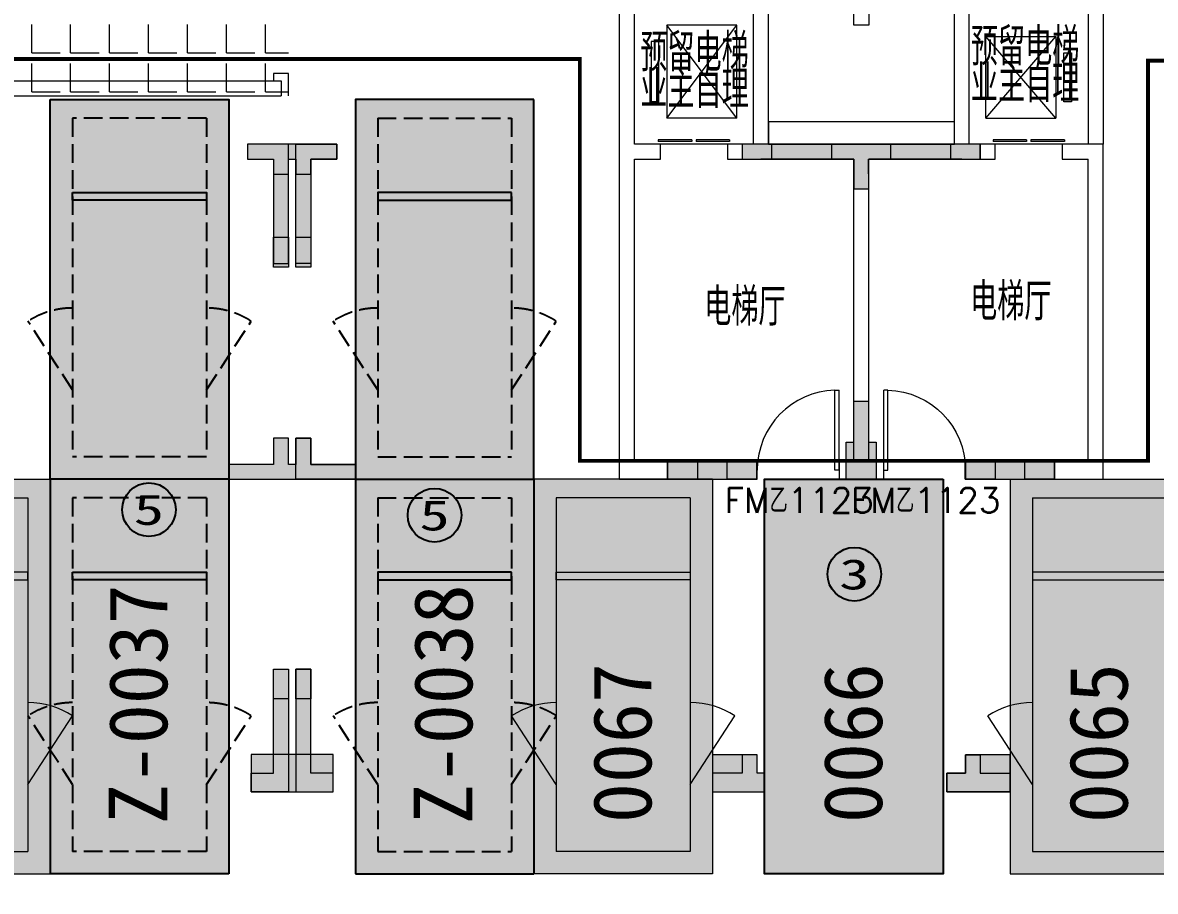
# Model space of a CAD drawing. Extents: x -264757 to 1033689, y 4049843 to 4347093.
# Drawn here: x -7661 to 7561, y 4272573 to 4284241 of the extents above; entities that cross this region are included whole.
import ezdxf
from ezdxf.enums import TextEntityAlignment as Align

# ---------------------------------------------------------------- set-up
doc = ezdxf.new("R2010")
doc.units = 0
doc.header["$LTSCALE"] = 1000
doc.header["$MEASUREMENT"] = 0
doc.linetypes.add('AX-01DK-PB01$1$A-001-车位参照B1$0$A-001-车位参照B1$0$A-001-车位参照B1$0$A-H4-001-基本图形$0$A-001-车位B1$0$DASH', pattern=[0.35, 0.25, -0.1])
doc.linetypes.add('DASH', pattern=[0.35, 0.25, -0.1])
doc.layers.add('AX-01DK-PB01$0$AX-001DK-01-PB01-02$0$A-3-WinF(Text)', color=8, linetype='Continuous', plot=False)
for name, color, linetype in [('不利因素3-紧邻房间出入口', 7, 'Continuous'), ('不利因素5-单面靠墙', 7, 'Continuous'), ('不可售车位', 255, 'Continuous'), ('子母车位', 7, 'Continuous'), ('普通车位', 7, 'Continuous')]:
    doc.layers.add(name, color=color, linetype=linetype)
doc.layers.add('无关图层', color=8, linetype='Continuous', lineweight=0)
doc.layers.add('车位归属楼栋范围线', color=7, linetype='Continuous', true_color=0x19e6c7)
doc.styles.add('AX-01DK-PB01$0$AX-001DK-01-PB01-02$0$_TCH_WINDOW', font='SIMPLEX', dxfattribs={"bigfont": 'GBCBIG'})
doc.styles.add('AX-01DK-PB01$0$Standard', font='gbenor.shx', dxfattribs={"bigfont": 'gbcbig.shx'})
doc.styles.add('AX-ACK-BIANH1$0$黑体', font='simhei.ttf')
doc.styles.add('SX-ACK-PB01-WNC-ALL$0$黑体', font='simhei.ttf')

# ---------------------------------------------------------------- blocks, each defined once
blk = doc.blocks.new('SX-ACK-PB01-WNC-ALL$0$20200722.21182536')
at = {"layer": '不利因素3-紧邻房间出入口', "true_color": 0xe4d218}
h = blk.add_hatch(color=52, dxfattribs=at)
h.dxf.hatch_style = 1
edge = h.paths.add_edge_path()
edge.add_arc((360, 360), 360, 0, 360)
at = {"layer": '不利因素3-紧邻房间出入口'}
blk.add_circle((360, 360), 360, dxfattribs=at)
at = {"layer": '不利因素3-紧邻房间出入口', "style": 'SX-ACK-PB01-WNC-ALL$0$黑体', "width": 1.390625}
blk.add_text('3', height=407, dxfattribs=at).set_placement((156, 156), (564, 156), align=Align.FIT)
blk = doc.blocks.new('SX-ACK-PB01-WNC-ALL$0$20200722.21183209')
at = {"layer": '不利因素5-单面靠墙', "true_color": 0x6d711d}
h = blk.add_hatch(color=66, dxfattribs=at)
h.dxf.hatch_style = 1
edge = h.paths.add_edge_path()
edge.add_arc((360, 360), 360, 0, 360)
at = {"layer": '不利因素5-单面靠墙'}
blk.add_circle((360, 360), 360, dxfattribs=at)
at = {"layer": '不利因素5-单面靠墙', "style": 'SX-ACK-PB01-WNC-ALL$0$黑体', "width": 1.390625}
blk.add_text('5', height=407, dxfattribs=at).set_placement((156, 156), (564, 156), align=Align.FIT)
blk = doc.blocks.new('销控车位')
at = {"layer": '不可售车位', "true_color": 0x757b8a}
h = blk.add_hatch(color=8, dxfattribs=at)
h.dxf.hatch_style = 1
h.paths.add_polyline_path([(2400, 0), (2400, -5300), (0, -5300), (0, 0)])
at = {"layer": '不可售车位', "color": 8, "true_color": 0x757b8a}
blk.add_lwpolyline([(2400, 0), (2400, -5300), (0, -5300), (0, 0)], close=True, dxfattribs=at)
blk = doc.blocks.new('AX-01DK-PB01$0$AX-001DK-01-PP01$0$AX-001DK-01-PP01$0$$DORLIB2D$00000127')
at = {"layer": '无关图层'}
for points in [[(-0.533, 0.795), (-0.533, 0.69)], [(-0.033, 0.795), (-0.533, 0.795)], [(-0.033, 0.69), (-0.533, 0.69)], [(-0.033, 0.795), (-0.033, 0.69)], [(0.533, 0.795), (0.033, 0.795)], [(0.033, 0.795), (0.033, 0.69)], [(0.533, 0.69), (0.033, 0.69)], [(0.533, 0.795), (0.533, 0.69)], [(0.5, 0.5), (-0.5, 0.5)]]:
    blk.add_lwpolyline(points, dxfattribs=at)
blk = doc.blocks.new('AX-01DK-PB01$0$$DorLib2D$00000001')
at = {"layer": '无关图层'}
for p, q in [((0.45, 0.975), (0.5, 0.975)), ((0.45, 0), (0.45, 0.975)), ((0.5, 0), (0.5, 0.975)), ((0.5, 0), (0.45, 0))]:
    blk.add_line(p, q, dxfattribs=at)
at = {"layer": '无关图层', "lineweight": 13}
blk.add_arc((0.475, 0), 0.975, 91.4693, 180, dxfattribs=at)
blk = doc.blocks.new('A$C7e5eb487')
at = {"layer": '普通车位', "true_color": 0xf18f8e}
h = blk.add_hatch(color=11, dxfattribs=at)
h.dxf.hatch_style = 1
h.paths.add_polyline_path([(2400, 0), (2400, -5300), (0, -5300), (0, 0)])
blk = doc.blocks.new('A$C741380cb')
at = {"layer": '子母车位', "true_color": 0x0617f9}
h = blk.add_hatch(color=5, dxfattribs=at)
h.dxf.hatch_style = 1
h.paths.add_polyline_path([(2400, 0), (2400, -10400), (0, -10400), (0, 0)])

msp = doc.modelspace()

# ---------------------------------------------------------------- hatches: boundary and pattern name
at = {"layer": '无关图层'}
h = msp.add_hatch(color=256, dxfattribs=at)
h.dxf.hatch_style = 1
h.paths.add_polyline_path([(-4640, 4282608), (-4640, 4282408), (-4290.2, 4282408), (-4290.2, 4281008), (-4090, 4281008), (-4090, 4282608)])
for points in [[(-3989.8, 4282208), (-3789.6, 4282208), (-3789.6, 4282408), (-3439.8, 4282408), (-3439.8, 4282608), (-4639.6, 4282608), (-4640, 4282408), (-4290.2, 4282408), (-4290.2, 4282208), (-4090, 4282208), (-4089.6, 4282408), (-3989.8, 4282408)], [(2408.5, 4282607.5), (2008.3, 4282608), (2008.3, 4282407), (2408.5, 4282406.4)], [(3207.6, 4282608), (3207.6, 4282408), (3507.7, 4282408), (3507.9, 4282008), (3709, 4282008), (3708.3, 4282408), (4008.6, 4282408), (4008.6, 4282608)], [(5208.3, 4282607.5), (4808.1, 4282608), (4808.1, 4282407), (5208.3, 4282406.4)], [(-4089.3, 4281358), (-4089.6, 4280958), (-4289.8, 4280958.1), (-4289.4, 4281358.1)], [(-3789.3, 4281358), (-3789.6, 4280958), (-3989.8, 4280958.1), (-3989.4, 4281358.1)], [(3407.6, 4278608), (3507.6, 4278608), (3507.6, 4279158), (3707.6, 4279158), (3707.6, 4278608), (3807.6, 4278608), (3807.6, 4278108), (3407.6, 4278108)], [(-3189.6, 4278308), (-3789.6, 4278308), (-3789.6, 4278658), (-3989.6, 4278658), (-3989.8, 4278308), (-4089.6, 4278308), (-4089.8, 4278658), (-4289.6, 4278658), (-4289.6, 4278308), (-4889.8, 4278308), (-4889.8, 4278108), (-3189.6, 4278108)], [(1006.9, 4278358), (1406.9, 4278358.6), (1406.9, 4278107.5), (1006.9, 4278107)], [(1807.6, 4278358), (2207.6, 4278358.6), (2207.6, 4278107.5), (1807.6, 4278107)], [(5006.9, 4278358), (5406.9, 4278358.6), (5406.9, 4278107.5), (5006.9, 4278107)], [(5807.6, 4278358), (6207.6, 4278358.6), (6207.6, 4278107.5), (5807.6, 4278107)], [(-4089.3, 4275558), (-4089.6, 4275158), (-4289.8, 4275158.1), (-4289.4, 4275558.1)], [(-3789.3, 4275558), (-3789.6, 4275158), (-3989.8, 4275158.1), (-3989.4, 4275558.1)], [(-3489.6, 4274409), (-4589.6, 4274409), (-4589.6, 4273909), (-3489.6, 4273909)], [(2208.3, 4274408), (1608.3, 4274408), (1608.3, 4273908), (2208.3, 4273908), (2308.3, 4273908), (2308.1, 4274158), (2208.3, 4274158)], [(5608.7, 4274408), (5008.7, 4274408), (5008.7, 4274158), (4758.3, 4274158), (4758.3, 4273908), (5608.7, 4273908)]]:
    msp.add_hatch(color=256, dxfattribs=at).paths.add_polyline_path(points)
h = msp.add_hatch(color=256, dxfattribs=at)
h.dxf.hatch_style = 1
h.paths.add_polyline_path([(-3440, 4282608), (-3440, 4282408), (-3789.8, 4282408), (-3789.8, 4281008), (-3990, 4281008), (-3990, 4282608)])
h = msp.add_hatch(color=256, dxfattribs=at)
h.dxf.hatch_style = 1
h.paths.add_polyline_path([(5209.7, 4282608), (2009.7, 4282608), (2009.7, 4282408), (3509.7, 4282408), (3509.7, 4282008), (3709.7, 4282008), (3709.7, 4282408), (5209.7, 4282408)])
h = msp.add_hatch(color=256, dxfattribs=at)
h.dxf.hatch_style = 1
h.paths.add_polyline_path([(-3989.8, 4278658), (-3789.8, 4278658), (-3789.8, 4278308), (-3189.8, 4278308), (-3189.8, 4278108), (-3989.8, 4278108)])
h = msp.add_hatch(color=256, dxfattribs=at)
h.dxf.hatch_style = 1
h.paths.add_polyline_path([(2207.3, 4278358.6), (1006.9, 4278358.6), (1006.9, 4278107), (2207.3, 4278107)])
h = msp.add_hatch(color=256, dxfattribs=at)
h.dxf.hatch_style = 1
h.paths.add_polyline_path([(6207.3, 4278358.6), (5006.9, 4278358.6), (5006.9, 4278107), (6207.3, 4278107)])
h = msp.add_hatch(color=256, dxfattribs=at)
h.dxf.hatch_style = 1
h.paths.add_polyline_path([(-4589.6, 4273908), (-4589.6, 4274158), (-4289.6, 4274158), (-4289.6, 4275558), (-4089.6, 4275558), (-4089.6, 4273908)])
h = msp.add_hatch(color=256, dxfattribs=at)
h.dxf.hatch_style = 1
h.paths.add_polyline_path([(-3489.6, 4273908), (-3489.6, 4274158), (-3789.6, 4274158), (-3789.6, 4275558), (-3989.6, 4275558), (-3989.6, 4273908)])
h = msp.add_hatch(color=256, dxfattribs=at)
h.dxf.hatch_style = 1
h.paths.add_polyline_path([(2308.3, 4273908), (2308.3, 4274158), (2208.3, 4274158), (2208.3, 4274408), (2008.3, 4274408), (2008.3, 4274158), (1608.3, 4274158), (1608.3, 4273908), (2008.3, 4273908)])
h = msp.add_hatch(color=256, dxfattribs=at)
h.dxf.hatch_style = 1
h.paths.add_polyline_path([(4758.3, 4273908), (4758.3, 4274158), (5008.3, 4274158), (5008.3, 4274408), (5208.3, 4274408), (5208.3, 4274158), (5608.3, 4274158), (5608.3, 4273908), (5208.3, 4273908)])

# ---------------------------------------------------------------- linework, layer by layer
at = {"layer": '子母车位', "color": 8, "linetype": 'AX-01DK-PB01$1$A-001-车位参照B1$0$A-001-车位参照B1$0$A-001-车位参照B1$0$A-H4-001-基本图形$0$A-001-车位B1$0$DASH'}
for p, q in [((-5189.6, 4282958), (-6989.6, 4282958)), ((-6989.6, 4282958), (-6989.6, 4278408, 0)), ((-5189.6, 4282958), (-5189.6, 4278408, 0)), ((-2889.6, 4282958), (-1089.6, 4282958)), ((-2889.6, 4282958), (-2889.6, 4278408, 0)), ((-1089.6, 4282958), (-1089.6, 4278408, 0)), ((-5189.6, 4278408, 0), (-6989.6, 4278408, 0)), ((-2889.6, 4278408, 0), (-1089.6, 4278408, 0)), ((-5189.6, 4277858, 0), (-6989.6, 4277858, 0)), ((-6989.6, 4277858, 0), (-6989.6, 4273108)), ((-5189.6, 4277858, 0), (-5189.6, 4273108)), ((-2889.6, 4277858, 0), (-1089.6, 4277858, 0)), ((-2889.6, 4277858, 0), (-2889.6, 4273108)), ((-1089.6, 4277858, 0), (-1089.6, 4273108)), ((-5189.6, 4273108), (-6989.6, 4273108)), ((-2889.6, 4273108), (-1089.6, 4273108))]:
    msp.add_line(p, q, dxfattribs=at)
at = {"layer": '子母车位', "color": 83}
for p, q in [((-7289.6, 4278108, 0), (-7289.6, 4272808)), ((-4889.6, 4278108, 0), (-7289.6, 4278108, 0)), ((-4889.6, 4278108, 0), (-4889.6, 4272808)), ((-3189.6, 4278108, 0), (-3189.6, 4272808)), ((-3189.6, 4278108, 0), (-789.6, 4278108, 0)), ((-789.6, 4278108, 0), (-789.6, 4272808)), ((-4889.6, 4272808), (-7289.6, 4272808)), ((-3189.6, 4272808), (-789.6, 4272808))]:
    msp.add_line(p, q, dxfattribs=at)
for points in [[(-7289.6, 4283208), (-4889.6, 4283208), (-4889.6, 4278108), (-7289.6, 4278108)], [(-789.6, 4283208), (-3189.6, 4283208), (-3189.6, 4278108), (-789.6, 4278108)]]:
    msp.add_lwpolyline(points, close=True, dxfattribs=at)
at = {"layer": '子母车位'}
for points in [[(-6989.6, 4281958), (-5189.6, 4281958), (-5189.6, 4281858), (-6989.6, 4281858)], [(-1089.6, 4281958), (-2889.6, 4281958), (-2889.6, 4281858), (-1089.6, 4281858)]]:
    msp.add_lwpolyline(points, close=True, dxfattribs=at)
at = {"layer": '子母车位', "linetype": 'AX-01DK-PB01$1$A-001-车位参照B1$0$A-001-车位参照B1$0$A-001-车位参照B1$0$A-H4-001-基本图形$0$A-001-车位B1$0$DASH'}
for points in [[(-6989.6, 4279308), (-7589.6, 4280230)], [(-5189.6, 4279308), (-4589.6, 4280230)], [(-2889.6, 4279308), (-3489.6, 4280230)], [(-1089.6, 4279308), (-489.6, 4280230)]]:
    msp.add_lwpolyline(points, dxfattribs=at)
at = {"layer": '子母车位', "elevation": 0}
for points in [[(-6989.6, 4276858), (-5189.6, 4276858), (-5189.6, 4276758), (-6989.6, 4276758)], [(-1089.6, 4276858), (-2889.6, 4276858), (-2889.6, 4276758), (-1089.6, 4276758)]]:
    msp.add_lwpolyline(points, close=True, dxfattribs=at)
at = {"layer": '子母车位', "linetype": 'AX-01DK-PB01$1$A-001-车位参照B1$0$A-001-车位参照B1$0$A-001-车位参照B1$0$A-H4-001-基本图形$0$A-001-车位B1$0$DASH', "elevation": 0}
for points in [[(-6989.6, 4274008), (-7589.6, 4274930)], [(-5189.6, 4274008), (-4589.6, 4274930)], [(-2889.6, 4274008), (-3489.6, 4274930)], [(-1089.6, 4274008), (-489.6, 4274930)]]:
    msp.add_lwpolyline(points, dxfattribs=at)
at = {"layer": '子母车位', "linetype": 'AX-01DK-PB01$1$A-001-车位参照B1$0$A-001-车位参照B1$0$A-001-车位参照B1$0$A-H4-001-基本图形$0$A-001-车位B1$0$DASH'}
for centre, start, end in [((-6989.6, 4279308, 0), 90, 123.05573), ((-5189.6, 4279308, 0), 56.94427, 90), ((-2889.6, 4279308, 0), 90, 123.05573), ((-1089.6, 4279308, 0), 56.94427, 90), ((-6989.6, 4274008), 90, 123.05573), ((-5189.6, 4274008), 56.94427, 90), ((-2889.6, 4274008), 90, 123.05573), ((-1089.6, 4274008), 56.94427, 90)]:
    msp.add_arc(centre, 1100, start, end, dxfattribs=at)
at = {"layer": '无关图层'}
for p, q in [((360.4, 4282507), (360.4, 4284457)), ((2360.4, 4282607), (2360.4, 4284457)), ((4860.4, 4282607), (4860.4, 4284457)), ((6860.8, 4284457), (6860.8, 4282607)), ((560.4, 4282607), (560.4, 4284357)), ((2160.4, 4282607), (2160.4, 4284357)), ((5060.4, 4282607), (5060.4, 4284357)), ((6660.8, 4284357), (6660.8, 4282607)), ((-7539.9, 4283835.5), (-7539.9, 4284216.5)), ((-7016, 4283835.5), (-7016, 4284216.5)), ((-6492.1, 4283835.5), (-6492.1, 4284216.5)), ((-5968.2, 4283835.5), (-5968.2, 4284216.5)), ((-5444.4, 4283835.5), (-5444.4, 4284216.5)), ((-4920.5, 4283835.5), (-4920.5, 4284216.5)), ((-4396.6, 4283835.5), (-4396.6, 4284216.5)), ((1935.4, 4284207), (995.4, 4284207)), ((995.4, 4284207), (995.4, 4282957)), ((995.4, 4282957), (1935.4, 4284207)), ((1935.4, 4282957), (995.4, 4284207)), ((1935.4, 4282957), (1935.4, 4284207)), ((890.4, 4283987), (785.4, 4283987)), ((785.4, 4283987), (785.4, 4283177)), ((890.4, 4283177), (890.4, 4283987)), ((5285.4, 4282957), (5285.4, 4284057)), ((5285.4, 4284057), (6225.4, 4284057)), ((6225.4, 4282957), (5285.4, 4284057)), ((5285.4, 4282957), (6225.4, 4284057)), ((6225.4, 4284057), (6225.4, 4282957)), ((-7539.9, 4283835.5), (-7158.9, 4283835.5)), ((-7016, 4283835.5), (-6635, 4283835.5)), ((-6492.1, 4283835.5), (-6111.1, 4283835.5)), ((-5968.2, 4283835.5), (-5587.2, 4283835.5)), ((-5444.4, 4283835.5), (-5063.4, 4283835.5)), ((-4920.5, 4283835.5), (-4539.5, 4283835.5)), ((-4396.6, 4283835.5), (-4089.8, 4283835.5)), ((6330.4, 4283177), (6330.4, 4283837)), ((6330.4, 4283837), (6435.4, 4283837)), ((6435.4, 4283837), (6435.4, 4283177)), ((-7539.9, 4283311.6), (-7539.9, 4283692.6)), ((-7016, 4283311.6), (-7016, 4283692.6)), ((-6492.1, 4283311.6), (-6492.1, 4283692.6)), ((-5968.2, 4283311.6), (-5968.2, 4283692.6)), ((-5444.4, 4283311.6), (-5444.4, 4283692.6)), ((-4920.5, 4283311.6), (-4920.5, 4283692.6)), ((-4396.6, 4283311.6), (-4396.6, 4283692.6)), ((-4088.5, 4283558), (-4288.5, 4283558)), ((-4288.5, 4283558), (-4288.5, 4283458)), ((-4088.5, 4283258), (-4088.5, 4283558)), ((-8439.2, 4283458), (-4188.5, 4283458)), ((-4188.5, 4283458), (-4188.5, 4283258)), ((-8439.2, 4283258), (-4188.5, 4283258)), ((-7539.9, 4283311.6), (-7158.9, 4283311.6)), ((-7016, 4283311.6), (-6635, 4283311.6)), ((-6492.1, 4283311.6), (-6111.1, 4283311.6)), ((-5968.2, 4283311.6), (-5587.2, 4283311.6)), ((-5444.4, 4283311.6), (-5063.4, 4283311.6)), ((-4920.5, 4283311.6), (-4539.5, 4283311.6)), ((-4396.6, 4283311.6), (-4089.8, 4283311.6)), ((890.4, 4283177), (785.4, 4283177)), ((6435.4, 4283177), (6330.4, 4283177)), ((910.4, 4282607), (560.4, 4282607)), ((910.4, 4282407), (910.4, 4282607)), ((2160.4, 4282607), (1810.4, 4282607)), ((1810.4, 4282607), (1810.4, 4282407)), ((3610.8, 4282607), (2360.4, 4282607)), ((4860.4, 4282607), (3610.8, 4282607)), ((5410.4, 4282607), (5060.4, 4282607)), ((5410.4, 4282407), (5410.4, 4282607)), ((6860.6, 4282607), (6310.4, 4282607)), ((6310.4, 4282607), (6310.4, 4282407)), ((6860.8, 4282607), (6660.8, 4282607)), ((6860.6, 4278107), (6860.6, 4282607)), ((360.4, 4278107), (360.4, 4282507)), ((560.4, 4278357), (560.4, 4282407)), ((560.4, 4282407), (910.4, 4282407)), ((1810.4, 4282407), (2260.4, 4282407)), ((3510.8, 4282407), (2260.4, 4282407)), ((3510.8, 4278357), (3510.8, 4282407)), ((4960.4, 4282407), (3710.8, 4282407)), ((3710.8, 4278357), (3710.8, 4282407)), ((4960.4, 4282407), (5410.4, 4282407)), ((6310.4, 4282407), (6660.6, 4282407)), ((6660.6, 4278357), (6660.6, 4282407)), ((2210.8, 4278357), (560.4, 4278357)), ((2210.8, 4278107), (2210.8, 4278357)), ((3510.8, 4278357), (3310.8, 4278357)), ((3310.8, 4278357), (3310.8, 4278107)), ((3910.8, 4278357), (3710.8, 4278357)), ((3910.8, 4278107), (3910.8, 4278357)), ((6660.6, 4278357), (5010.8, 4278357)), ((5010.8, 4278357), (5010.8, 4278107)), ((-9689.7, 4278108), (-7289.7, 4278108)), ((-7289.7, 4278108), (-7289.7, 4272808, 0)), ((-789.6, 4278108), (-789.6, 4272808, 0)), ((1610.4, 4278108), (-789.6, 4278108)), ((360.4, 4278107), (2210.8, 4278107)), ((1610.4, 4278108), (1610.4, 4272808, 0)), ((3310.8, 4278107), (3610.8, 4278107)), ((3610.8, 4278107), (3910.8, 4278107)), ((5010.8, 4278107), (6860.6, 4278107)), ((5610.3, 4278108), (5610.3, 4272808, 0)), ((5610.3, 4278108), (8010.3, 4278108)), ((-9389.7, 4277858), (-7589.7, 4277858)), ((-7589.7, 4277858), (-7589.7, 4273108, 0)), ((1310.4, 4277858), (-489.6, 4277858)), ((-489.6, 4277858), (-489.6, 4273108, 0)), ((1310.4, 4277858), (1310.4, 4273108, 0)), ((5910.3, 4277858), (7710.3, 4277858)), ((5910.3, 4277858), (5910.3, 4273108, 0)), ((-489.6, 4276858), (1310.4, 4276858)), ((-489.6, 4276758), (-489.6, 4276858)), ((1310.4, 4276858), (1310.4, 4276758)), ((1310.4, 4276758), (-489.6, 4276758)), ((-489.6, 4274008), (-1089.6, 4274930)), ((1310.4, 4274008), (1910.4, 4274930)), ((-9389.7, 4273108, 0), (-7589.7, 4273108, 0)), ((1310.4, 4273108, 0), (-489.6, 4273108, 0)), ((5910.3, 4273108, 0), (7710.3, 4273108, 0)), ((-9689.7, 4272808, 0), (-7289.7, 4272808, 0)), ((1610.4, 4272808, 0), (-789.6, 4272808, 0)), ((5610.3, 4272808, 0), (8010.3, 4272808, 0))]:
    msp.add_line(p, q, dxfattribs=at)
msp.add_lwpolyline([(4260.4, 4288677, 0, 0, 0), (4269.7, 4283824.8, 0, 0, 0), (2968.1, 4283824.8, 0, 0, 0), (2968.1, 4286475.9, 0, 120, 0), (2968.1, 4286025.9, 0, 0, 0)], format="xyseb", dxfattribs=at)
for points in [[(3510.4, 4288727), (3710.4, 4288727), (3710.4, 4284207), (3510.4, 4284207), (3510.4, 4288727)], [(1935.4, 4282957), (995.4, 4282957)], [(4860.4, 4282608), (4860.4, 4282908), (2360.4, 4282908), (2360.4, 4282608), (4860.4, 4282607), (4860.4, 4282908)], [(5285.4, 4282957), (6225.4, 4282957)], [(-7589.7, 4274008), (-6989.7, 4274930)], [(5910.3, 4274008), (5310.3, 4274930)]]:
    msp.add_lwpolyline(points, dxfattribs=at)
at = {"layer": '无关图层', "ltscale": 0.5}
for points in [[(-4640, 4282608), (-4640, 4282408), (-4290.2, 4282408), (-4290.2, 4281008), (-4090, 4281008), (-4090, 4282608)], [(-3440, 4282608), (-3440, 4282408), (-3789.8, 4282408), (-3789.8, 4281008), (-3990, 4281008), (-3990, 4282608)]]:
    msp.add_lwpolyline(points, close=True, dxfattribs=at)
at = {"layer": '无关图层'}
for points in [[(-3989.8, 4282208), (-3789.6, 4282208), (-3789.6, 4282408), (-3439.8, 4282408), (-3439.8, 4282608), (-4639.6, 4282608), (-4640, 4282408), (-4290.2, 4282408), (-4290.2, 4282208), (-4090, 4282208), (-4089.6, 4282408), (-3989.8, 4282408)], [(2408.5, 4282607.5), (2008.3, 4282608), (2008.3, 4282407), (2408.5, 4282406.4)], [(5209.7, 4282608), (2009.7, 4282608), (2009.7, 4282408), (3509.7, 4282408), (3509.7, 4282008), (3709.7, 4282008), (3709.7, 4282408), (5209.7, 4282408)], [(3207.6, 4282608), (3207.6, 4282408), (3507.7, 4282408), (3507.9, 4282008), (3709, 4282008), (3708.3, 4282408), (4008.6, 4282408), (4008.6, 4282608)], [(5208.3, 4282607.5), (4808.1, 4282608), (4808.1, 4282407), (5208.3, 4282406.4)], [(-4089.3, 4281358), (-4089.6, 4280958), (-4289.8, 4280958.1), (-4289.4, 4281358.1)], [(-3789.3, 4281358), (-3789.6, 4280958), (-3989.8, 4280958.1), (-3989.4, 4281358.1)], [(3407.6, 4278608), (3507.6, 4278608), (3507.6, 4279158), (3707.6, 4279158), (3707.6, 4278608), (3807.6, 4278608), (3807.6, 4278108), (3407.6, 4278108)], [(-3189.6, 4278308), (-3789.6, 4278308), (-3789.6, 4278658), (-3989.6, 4278658), (-3989.8, 4278308), (-4089.6, 4278308), (-4089.8, 4278658), (-4289.6, 4278658), (-4289.6, 4278308), (-4889.8, 4278308), (-4889.8, 4278108), (-3189.6, 4278108)], [(-3989.8, 4278658), (-3789.8, 4278658), (-3789.8, 4278308), (-3189.8, 4278308), (-3189.8, 4278108), (-3989.8, 4278108)], [(1006.9, 4278358), (1406.9, 4278358.6), (1406.9, 4278107.5), (1006.9, 4278107)], [(2207.3, 4278358.6), (1006.9, 4278358.6), (1006.9, 4278107), (2207.3, 4278107)], [(1807.6, 4278358), (2207.6, 4278358.6), (2207.6, 4278107.5), (1807.6, 4278107)], [(5006.9, 4278358), (5406.9, 4278358.6), (5406.9, 4278107.5), (5006.9, 4278107)], [(6207.3, 4278358.6), (5006.9, 4278358.6), (5006.9, 4278107), (6207.3, 4278107)], [(5807.6, 4278358), (6207.6, 4278358.6), (6207.6, 4278107.5), (5807.6, 4278107)], [(-7589.7, 4276858), (-9389.7, 4276858), (-9389.7, 4276758), (-7589.7, 4276758)], [(7710.3, 4276858), (5910.3, 4276858), (5910.3, 4276758), (7710.3, 4276758)], [(-4589.6, 4273908), (-4589.6, 4274158), (-4289.6, 4274158), (-4289.6, 4275558), (-4089.6, 4275558), (-4089.6, 4273908)], [(-4089.3, 4275558), (-4089.6, 4275158), (-4289.8, 4275158.1), (-4289.4, 4275558.1)], [(-3789.3, 4275558), (-3789.6, 4275158), (-3989.8, 4275158.1), (-3989.4, 4275558.1)], [(-3489.6, 4273908), (-3489.6, 4274158), (-3789.6, 4274158), (-3789.6, 4275558), (-3989.6, 4275558), (-3989.6, 4273908)], [(-3489.6, 4274409), (-4589.6, 4274409), (-4589.6, 4273909), (-3489.6, 4273909)], [(2308.3, 4273908), (2308.3, 4274158), (2208.3, 4274158), (2208.3, 4274408), (2008.3, 4274408), (2008.3, 4274158), (1608.3, 4274158), (1608.3, 4273908), (2008.3, 4273908)], [(2208.3, 4274408), (1608.3, 4274408), (1608.3, 4273908), (2208.3, 4273908), (2308.3, 4273908), (2308.1, 4274158), (2208.3, 4274158)], [(4758.3, 4273908), (4758.3, 4274158), (5008.3, 4274158), (5008.3, 4274408), (5208.3, 4274408), (5208.3, 4274158), (5608.3, 4274158), (5608.3, 4273908), (5208.3, 4273908)], [(5608.7, 4274408), (5008.7, 4274408), (5008.7, 4274158), (4758.3, 4274158), (4758.3, 4273908), (5608.7, 4273908)]]:
    msp.add_lwpolyline(points, close=True, dxfattribs=at)
for centre, start, end in [((-7589.7, 4274008, 0), 56.94427, 90), ((5910.3, 4274008, 0), 90, 123.05573)]:
    msp.add_arc(centre, 1100, start, end, dxfattribs=at)
for centre, major_axis, start_param, end_param in [((-489.6, 4274008, 0), (-271.6, 1066), -0.2494439, 0.3274875), ((1310.4, 4274008, 0), (363.9, 1038.1), -0.2397716, 0.3371598)]:
    msp.add_ellipse(centre, major_axis=major_axis, ratio=1, start_param=start_param, end_param=end_param, dxfattribs=at)
at = {"layer": '车位归属楼栋范围线', "linetype": 'DASH', "ltscale": 5, "const_width": 50}
msp.add_lwpolyline([(35013.3, 4256479.6), (35013.3, 4279146.3), (25697.9, 4279146.3), (25697.9, 4283626.7), (22333.7, 4283626.7), (22333.7, 4278358), (14811.8, 4278358), (14811.8, 4283730.4), (7462.8, 4283730.4), (7462.8, 4278357), (-173.2, 4278357), (-173.2, 4283752.5), (-3639.9, 4283752.5), (-7857.4, 4283752.5), (-7857.4, 4278357), (-15400.9, 4278357), (-15400.9, 4283696.7), (-18934.2, 4283696.7), (-18934.2, 4267370.4)], dxfattribs=at)

# ---------------------------------------------------------------- block references
at = {"layer": '不利因素3-紧邻房间出入口'}
msp.add_blockref('SX-ACK-PB01-WNC-ALL$0$20200722.21182536', (3156.1, 4276472.1), dxfattribs=at)
at = {"layer": '不利因素5-单面靠墙'}
for p in [(-6324.2, 4277339.3), (-2485.4, 4277264.4)]:
    msp.add_blockref('SX-ACK-PB01-WNC-ALL$0$20200722.21183209', p, dxfattribs=at)
at = {"layer": '不可售车位'}
msp.add_blockref('销控车位', (2310.5, 4278107.2), dxfattribs=at)
at = {"layer": '子母车位', "extrusion": (0, 0, -1), "zscale": -1, "rotation": 180.0000000000001}
msp.add_blockref('A$C741380cb', (7289.6, 4272808), dxfattribs=at)
at = {"layer": '子母车位', "rotation": 180.0000000000001}
msp.add_blockref('A$C741380cb', (-789.6, 4272808), dxfattribs=at)
at = {"layer": '无关图层', "zscale": 200}
for p, xscale, yscale, rotation in [((1360.4, 4282507), 900, 200, 7.174070222237814e-09), ((5860.4, 4282507), -900, -200, 179.9999999925303)]:
    msp.add_blockref('AX-01DK-PB01$0$AX-001DK-01-PP01$0$AX-001DK-01-PP01$0$$DORLIB2D$00000127', p, dxfattribs=dict(at, xscale=xscale, yscale=yscale, rotation=rotation))
at = {"layer": '无关图层'}
ref = msp.add_blockref('AX-01DK-PB01$0$$DorLib2D$00000001', (2760.8, 4278232), dxfattribs=dict(at, xscale=-1100, yscale=-1100, zscale=250, rotation=180.0000000004404))
ref.add_attrib('A', 'FM乙1123', (1769.8, 4277656.9), dxfattribs={"layer": 'AX-01DK-PB01$0$AX-001DK-01-PB01-02$0$A-3-WinF(Text)', "height": 337.59, "style": 'AX-01DK-PB01$0$AX-001DK-01-PB01-02$0$_TCH_WINDOW'})
ref = msp.add_blockref('AX-01DK-PB01$0$$DorLib2D$00000001', (4460.8, 4278232), dxfattribs=dict(at, xscale=1100, yscale=-1100, zscale=250, rotation=179.9999999995595))
ref.add_attrib('A', 'FM乙1123', (3469.8, 4277657), dxfattribs={"layer": 'AX-01DK-PB01$0$AX-001DK-01-PB01-02$0$A-3-WinF(Text)', "height": 337.59, "rotation": 360, "style": 'AX-01DK-PB01$0$AX-001DK-01-PB01-02$0$_TCH_WINDOW'})
at = {"layer": '普通车位', "rotation": 180}
for p in [(-7289.7, 4272808, 0), (8010.3, 4272808, 0)]:
    msp.add_blockref('A$C7e5eb487', p, dxfattribs=at)
at = {"layer": '普通车位', "extrusion": (0, 0, -1), "zscale": -0.9999999999999998, "rotation": 180}
msp.add_blockref('A$C7e5eb487', (789.6, 4272808, 0), dxfattribs=at)

# ---------------------------------------------------------------- texts
at = {"layer": '无关图层', "style": 'AX-01DK-PB01$0$Standard'}
for s, p in [('预留电梯', (638.7, 4283587.5)), ('预留电梯', (5082, 4283665.8)), ('业主自理', (638.7, 4283093.1)), ('业主自理', (5082, 4283171.4)), ('电梯厅', (5071.8, 4280240.9)), ('电梯厅', (1498.3, 4280170))]:
    msp.add_text(s, height=506.38, dxfattribs=at).set_placement(p)
at = {"layer": '无关图层', "style": 'AX-ACK-BIANH1$0$黑体'}
for s, p in [('Z-0037', (-5716.8, 4273477.5)), ('Z-0038', (-1616.8, 4273477.5)), ('0067', (789.5, 4273490.7, 0)), ('0066', (3889.6, 4273490.7, 0)), ('0065', (7189.4, 4273490.7))]:
    msp.add_text(s, height=788.61, rotation=90, dxfattribs=at).set_placement(p)

doc.saveas('drawing.dxf')
